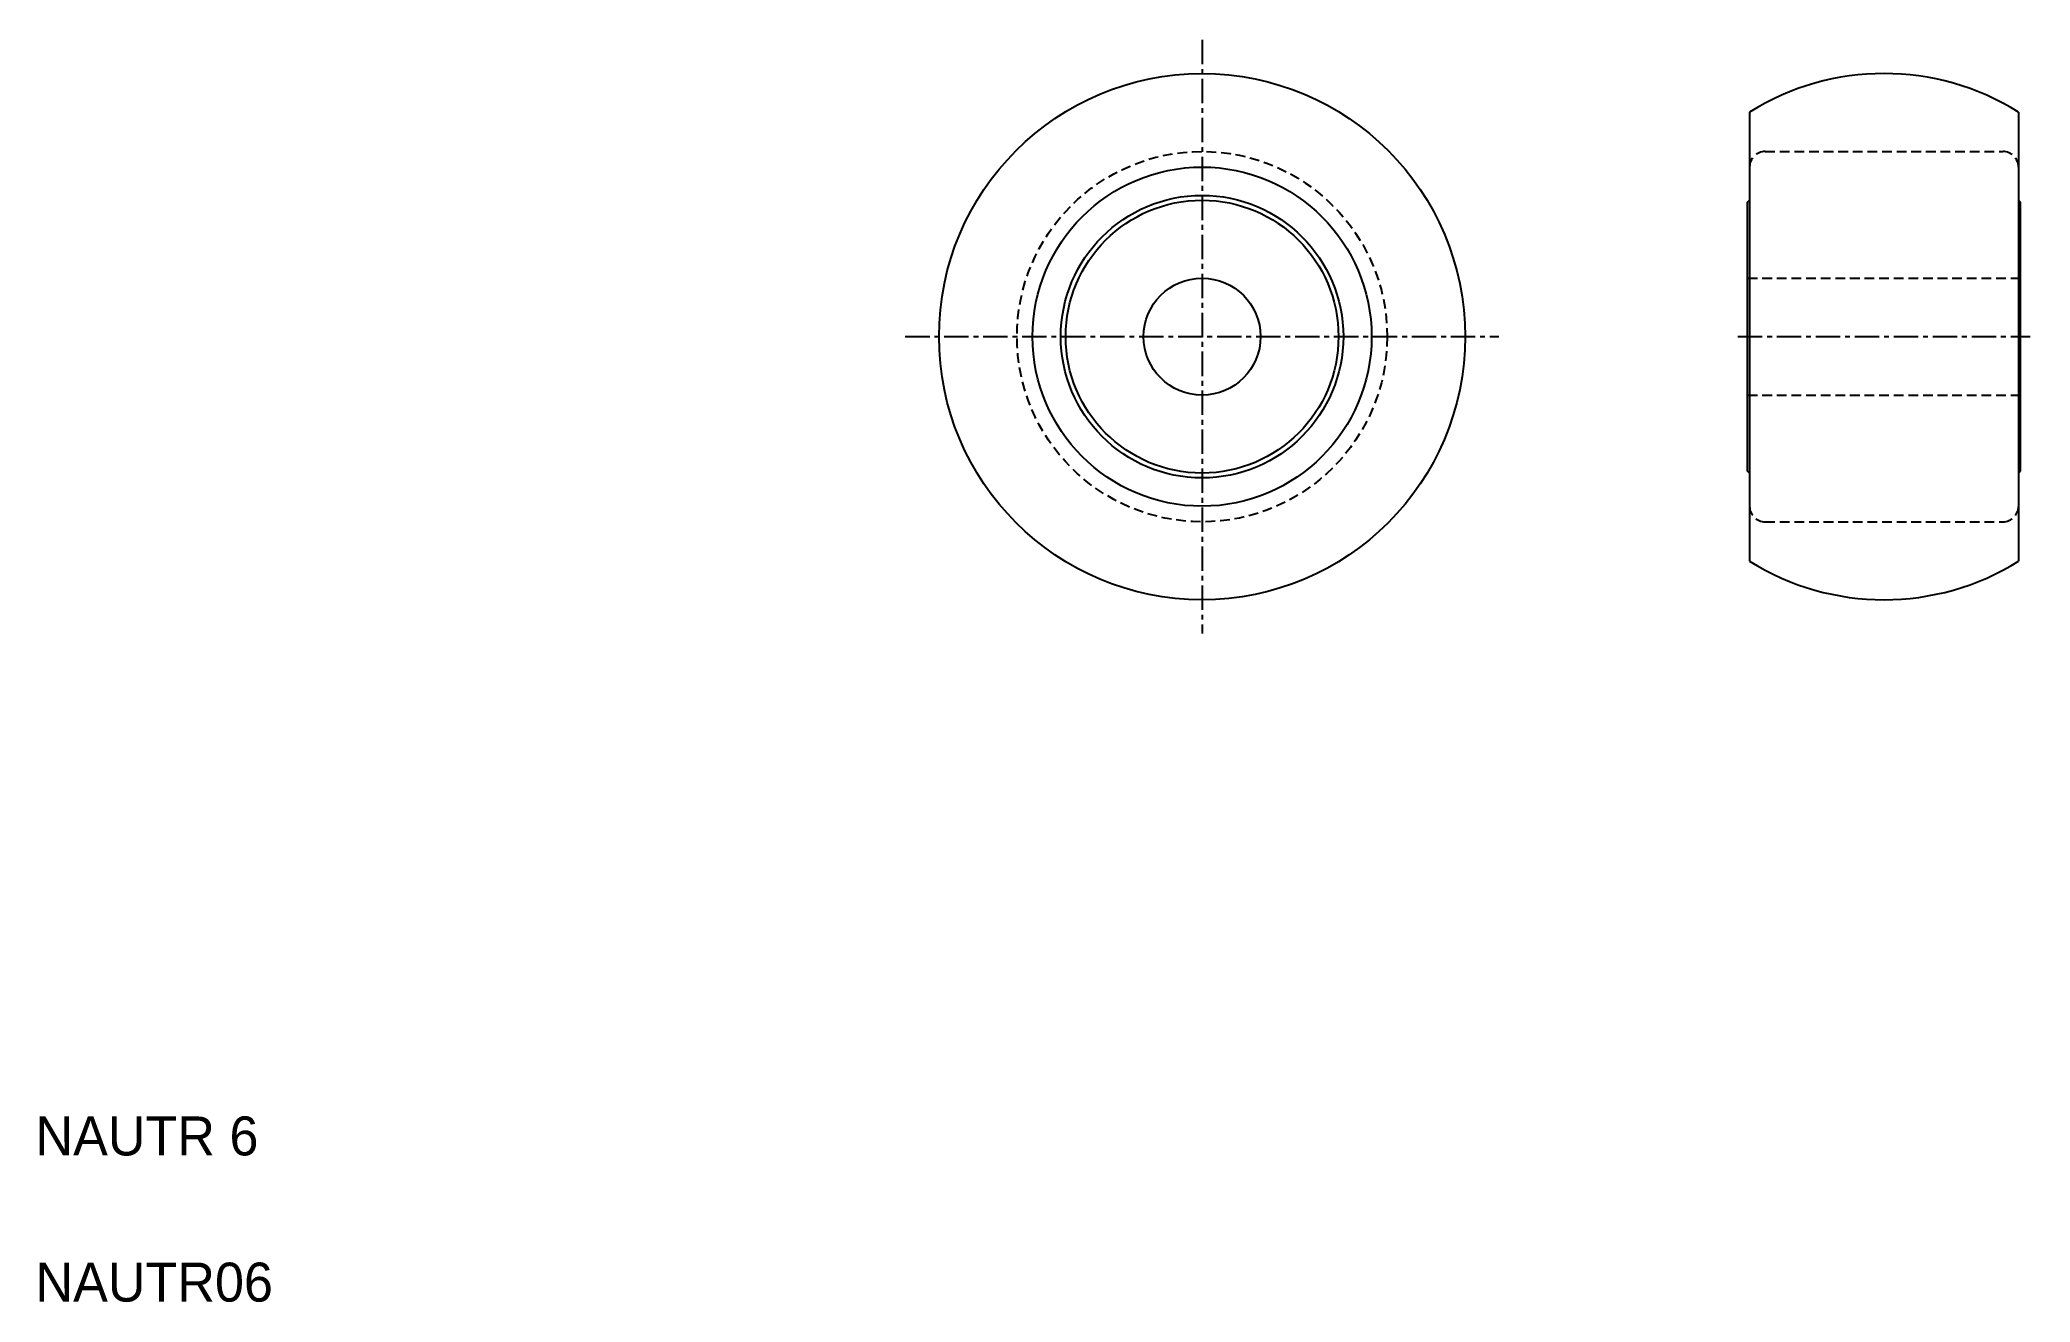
# Model space of a CAD drawing. Extents: x 10 to 112, y 10 to 75.
import ezdxf

# ---------------------------------------------------------------- set-up
doc = ezdxf.new("R2010")
doc.units = 0
doc.linetypes.add('CENTER', pattern=[2, 1.25, -0.25, 0.25, -0.25])
doc.linetypes.add('DASHED', pattern=[0.75, 0.5, -0.25])
doc.layers.get('0').update_dxf_attribs({"linetype": 'CONTINUOUS'})
doc.layers.add('CENTER', color=1, linetype='CENTER')

msp = doc.modelspace()

# ---------------------------------------------------------------- linework, layer by layer
at = {"color": 7, "linetype": 'CONTINUOUS'}
for p, q in [((98.1, 71.52), (98.1, 48.48)), ((111.9, 71.52), (111.9, 48.48)), ((98, 66.9), (98.1, 67)), ((98, 53.1), (98, 66.9)), ((112, 66.9), (111.9, 67)), ((112, 53.1), (112, 66.9)), ((98.1, 64.48), (98.1, 64.48)), ((111.9, 64.48), (111.9, 64.48)), ((98.1, 60), (98.1, 60)), ((111.9, 60), (111.9, 60)), ((98.1, 53), (98, 53.1)), ((111.9, 53), (112, 53.1))]:
    msp.add_line(p, q, dxfattribs=at)
at = {"color": 3, "linetype": 'DASHED'}
for p, q in [((98.9, 69.5), (111.1, 69.5)), ((98, 63), (112, 63)), ((98, 57), (112, 57)), ((98.9, 50.5), (111.1, 50.5))]:
    msp.add_line(p, q, dxfattribs=at)
at = {"color": 7, "linetype": 'CONTINUOUS'}
for radius in [13.5, 8.7, 7.25, 7, 3]:
    msp.add_circle((70, 60), radius, dxfattribs=at)
at = {"color": 3, "linetype": 'DASHED'}
msp.add_circle((70, 60), 9.5, dxfattribs=at)
at = {"color": 7, "linetype": 'CONTINUOUS'}
for centre, start, end in [((105, 60.5), 57.9426, 122.0574), ((105, 59.5), 237.9426, 302.0574)]:
    msp.add_arc(centre, 13, start, end, dxfattribs=at)
at = {"color": 3, "linetype": 'DASHED'}
for centre, start, end in [((98.9, 68.7), 90, 180), ((111.1, 68.7), 0, 90), ((98.9, 51.3), 180, 270), ((111.1, 51.3), 270, 0)]:
    msp.add_arc(centre, 0.8, start, end, dxfattribs=at)
at = {"layer": 'CENTER', "color": 1, "linetype": 'CENTER'}
for p, q in [((70, 75.23), (70, 44.77)), ((54.77, 60), (85.23, 60)), ((97.5, 60), (112.5, 60))]:
    msp.add_line(p, q, dxfattribs=at)

# ---------------------------------------------------------------- texts
at = {"color": 7, "linetype": 'CONTINUOUS'}
for s, p in [('NAUTR 6', (10.13, 17.99)), ('NAUTR06', (10.13, 10.49))]:
    msp.add_text(s, height=2, dxfattribs=at).set_placement(p)

doc.saveas('drawing.dxf')
